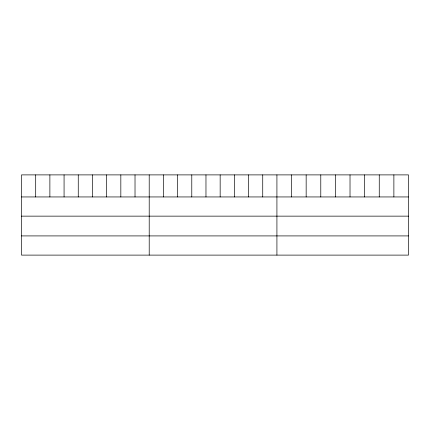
<?xml version="1.0" encoding="UTF-8"?>
<svg xmlns="http://www.w3.org/2000/svg" width="430" height="430" viewBox="0 0 430 430"><rect width="100%" height="100%" fill="white"/><g stroke="black" fill="none" stroke-linecap="round" stroke-linejoin="round"><path stroke-width="0.64" d="M408.5 196.945L408.5 255.108L21.5 255.108L21.5 174.892L408.5 174.892L408.5 196.945L21.5 196.945M21.5 216.139L408.5 216.139M21.5 235.914L408.5 235.914M393.88 174.892L393.88 196.945M379.26 174.892L379.26 196.945M364.64 174.892L364.64 196.945M350.02 174.892L350.02 196.945M335.4 174.892L335.4 196.945M320.78 174.892L320.78 196.945M306.16 174.892L306.16 196.945M291.54 174.892L291.54 196.945M276.92 174.892L276.92 255.108M262.73 174.892L262.73 196.945M248.54 174.892L248.54 196.945M234.35 174.892L234.35 196.945M220.16 174.892L220.16 196.945M205.97 174.892L205.97 196.945M191.78 174.892L191.78 196.945M177.59 174.892L177.59 196.945M163.4 174.892L163.4 196.945M149.21 174.892L149.21 255.108M135.02 174.892L135.02 196.945M120.83 174.892L120.83 196.945M106.64 174.892L106.64 196.945M92.45 174.892L92.45 196.945M78.26 174.892L78.26 196.945M64.07 174.892L64.07 196.945M49.88 174.892L49.88 196.945M35.69 174.892L35.69 196.945"/></g></svg>
